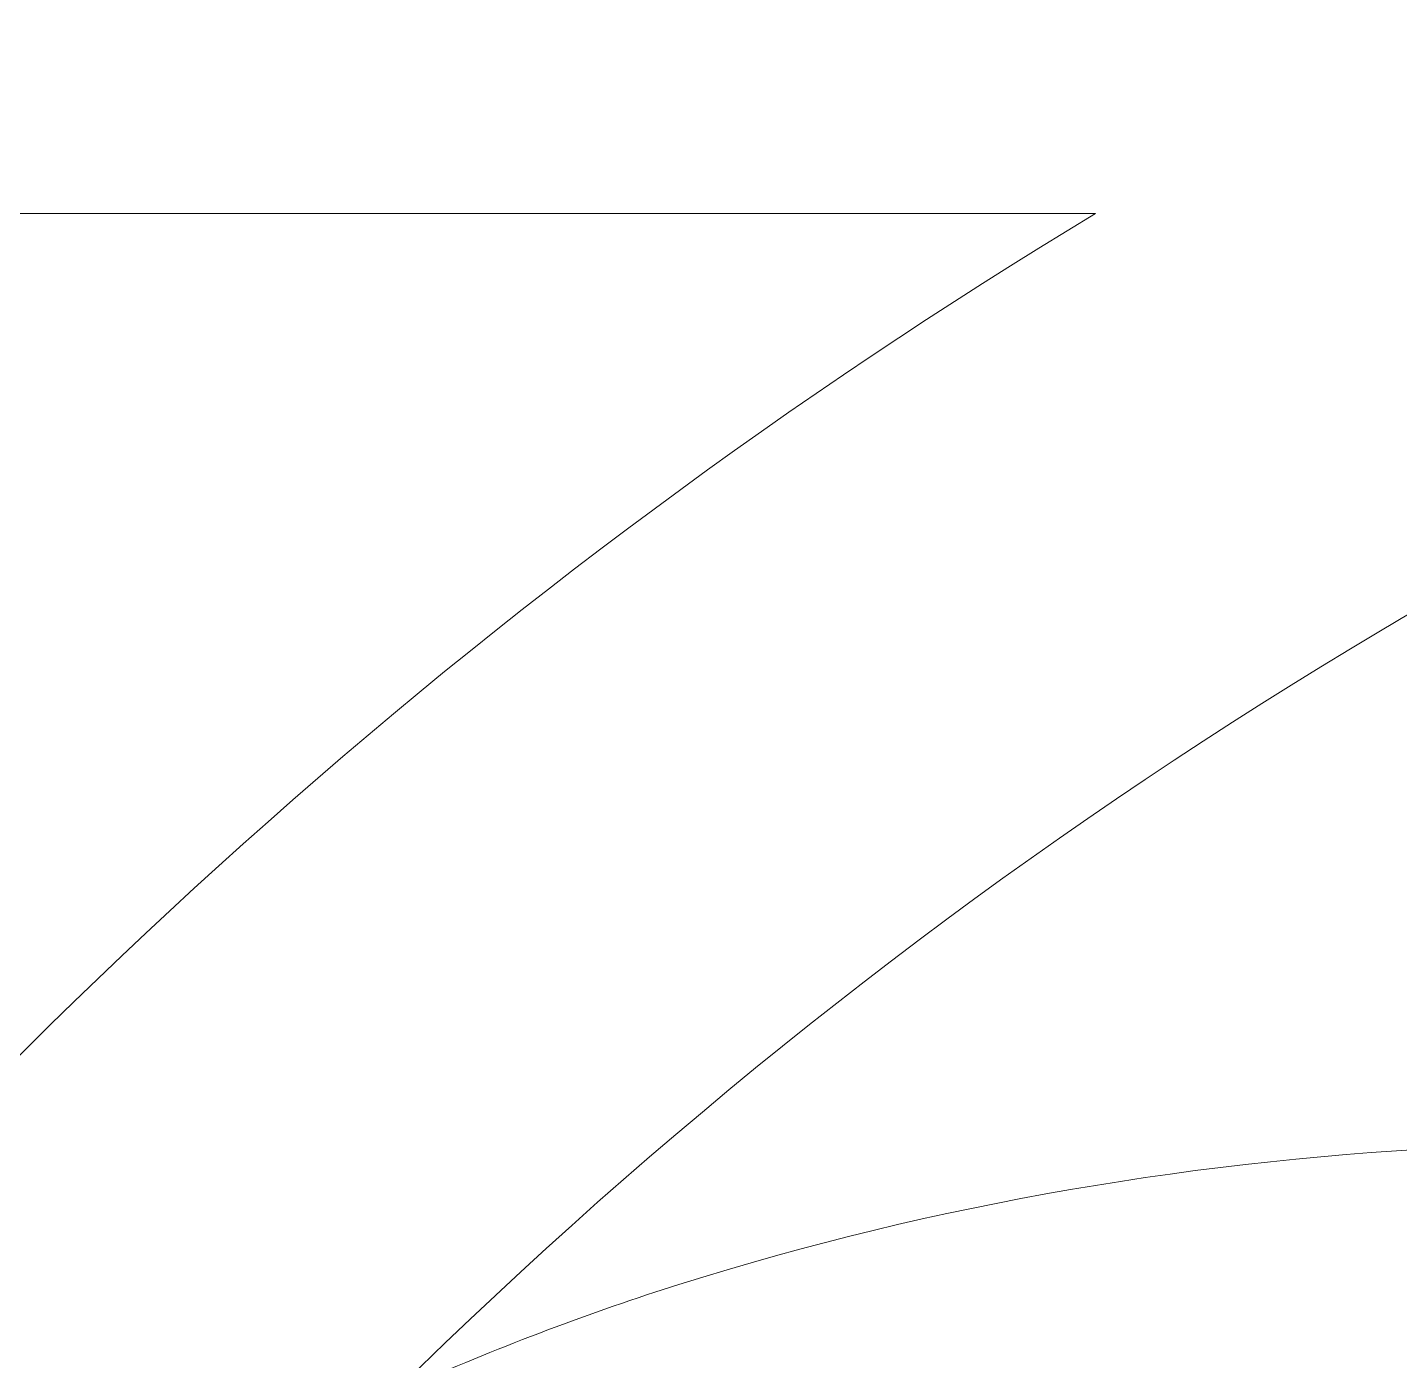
# Model space of a CAD drawing. Extents: x 14 to 2068, y -1996 to -61.
# Drawn here: x 676.05 to 689.65, y -1894.02 to -1880.81 of the extents above; entities that cross this region are included whole.
import ezdxf

# ---------------------------------------------------------------- set-up
doc = ezdxf.new("R2010")
doc.units = 0
doc.header["$MEASUREMENT"] = 0
doc.layers.add('Layer 1', color=7, linetype='Continuous', lineweight=0)

msp = doc.modelspace()

# ---------------------------------------------------------------- linework, layer by layer
at = {"layer": 'Layer 1'}
for points, knots in [([(762.32, -1786), (762.32, -1779.11), (756.71, -1773.5), (749.82, -1773.5), (749.82, -1773.5), (618.43, -1773.5), (618.43, -1773.5), (611.71, -1773.5), (605.5, -1778.91), (604.57, -1785.56), (604.57, -1785.56), (591.69, -1877.65), (591.69, -1877.65), (591.69, -1877.65), (556.96, -1877.65), (556.96, -1877.65), (556.96, -1877.65), (556.96, -1849.05), (556.96, -1849.05), (556.96, -1847.67), (555.84, -1846.55), (554.46, -1846.55), (553.08, -1846.55), (551.96, -1847.67), (551.96, -1849.05), (551.96, -1849.05), (551.96, -1877.65), (551.96, -1877.65), (551.96, -1877.65), (524.24, -1877.65), (524.24, -1877.65), (512.24, -1877.65), (501.09, -1883.62), (494.41, -1893.62), (493.97, -1894.28), (493.87, -1895.1), (494.13, -1895.84), (479.01, -1903.98), (468.71, -1919.96), (468.71, -1938.3), (468.71, -1964.88), (490.34, -1986.5), (516.91, -1986.5), (539.67, -1986.5), (558.78, -1970.63), (563.8, -1949.38), (563.8, -1949.38), (662.73, -1949.38), (662.73, -1949.38), (670.47, -1970.99), (691.15, -1986.5), (715.38, -1986.5), (746.21, -1986.5), (771.29, -1961.42), (771.29, -1930.59), (771.29, -1919.42), (767.98, -1909.02), (762.32, -1900.28), (762.32, -1900.28), (762.32, -1786), (762.32, -1786)], [0, 0, 0, 0, 1, 1, 1, 2, 2, 2, 3, 3, 3, 4, 4, 4, 5, 5, 5, 6, 6, 6, 7, 7, 7, 8, 8, 8, 9, 9, 9, 10, 10, 10, 11, 11, 11, 12, 12, 12, 13, 13, 13, 14, 14, 14, 15, 15, 15, 16, 16, 16, 17, 17, 17, 18, 18, 18, 19, 19, 19, 20, 20, 20, 20]), ([(679.7, -1894.32), (684.9, -1889.19), (691.22, -1885.17), (698.24, -1882.65), (701.52, -1881.47), (704.96, -1880.63), (708.51, -1880.15), (710.76, -1879.84), (713.05, -1879.67), (715.38, -1879.67), (717.89, -1879.67), (720.35, -1879.86), (722.76, -1880.21), (728.33, -1881.03), (733.6, -1882.75), (738.44, -1885.22), (743.08, -1887.58), (747.31, -1890.64), (751, -1894.25), (751.75, -1894.99), (752.48, -1895.74), (753.18, -1896.53), (753.1, -1896.48), (753.04, -1896.43), (752.96, -1896.38), (746.36, -1892.03), (738.27, -1890.76), (729.57, -1892.69), (723.96, -1893.94), (718.86, -1896.83), (714.37, -1901.29), (713.6, -1900.56), (712.89, -1899.9), (712.17, -1899.26), (704.41, -1892.41), (692.4, -1890.04), (682.27, -1893.34), (681.38, -1893.63), (680.52, -1893.97), (679.68, -1894.34), (679.69, -1894.33), (679.69, -1894.33), (679.7, -1894.32)], [0, 0, 0, 0, 1, 1, 1, 2, 2, 2, 3, 3, 3, 4, 4, 4, 5, 5, 5, 6, 6, 6, 7, 7, 7, 8, 8, 8, 9, 9, 9, 10, 10, 10, 11, 11, 11, 12, 12, 12, 13, 13, 13, 14, 14, 14, 14]), ([(670.194, -1891.99), (669.918, -1891.952), (663.442, -1890.979), (663.442, -1884.14), (663.442, -1883.604), (663.494, -1883.116), (663.568, -1882.65), (663.568, -1882.65), (686.64, -1882.65), (686.64, -1882.65), (680.608, -1886.281), (675.329, -1891.028), (671.057, -1896.586), (671.057, -1896.586), (671.057, -1892.98), (671.057, -1892.98), (671.057, -1892.481), (670.688, -1892.059), (670.194, -1891.99)], [0, 0, 0, 0, 1, 1, 1, 2, 2, 2, 3, 3, 3, 4, 4, 4, 5, 5, 5, 6, 6, 6, 6])]:
    msp.add_open_spline(points, degree=3, knots=knots, dxfattribs=at)

doc.saveas('drawing.dxf')
